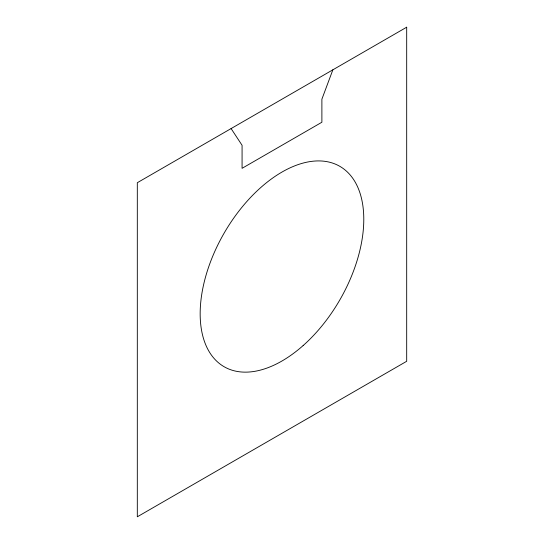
<?xml version="1.0" encoding="UTF-8"?>
<svg xmlns="http://www.w3.org/2000/svg" width="544" height="544" viewBox="0 0 544 544"><rect width="100%" height="100%" fill="white"/><g stroke="black" fill="none" stroke-linecap="round" stroke-linejoin="round"><path stroke-width="0.82" d="M332.86 69.822L321.885 99.198L321.885 122.237L242.073 168.32L242.073 145.282L231.098 128.574M406.688 27.2L137.312 182.716L137.312 516.8L406.688 361.284L406.688 27.2M303.151 345.549A115.695 66.796 -60 0 0 339.823 166.335A115.695 66.796 -60 0 0 202.953 287.701A115.695 66.796 -60 0 0 303.151 345.549"/></g></svg>
